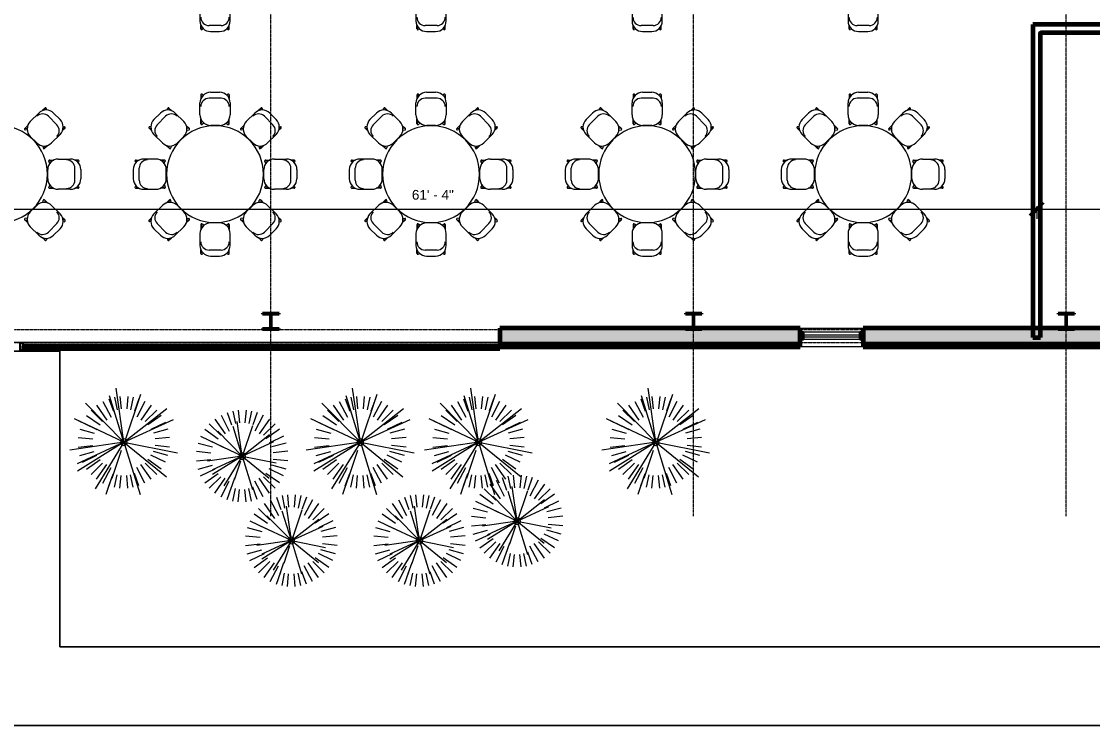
# Model space of a CAD drawing. Header units: inches. Extents: x 126 to 2219, y -1759 to -92.
# Drawn here: x 486 to 1138, y -1759 to -1330 of the extents above; entities that cross this region are included whole.
import ezdxf

# ---------------------------------------------------------------- set-up
doc = ezdxf.new("R2010")
doc.units = ezdxf.units.IN
doc.header["$MEASUREMENT"] = 0
doc.linetypes.add('Grid Line 1_2_', pattern=[0.875, 0.5, -0.125, 0.125, -0.125])
for name, color, linetype, lineweight in [('A-ANNO-DIMS', 211, 'Continuous', 9), ('A-ANNO-DIMS-64', 211, 'Continuous', 9), ('A-GLAZ-CURT', 52, 'Continuous', 9), ('A-GLAZ-CWMG', 51, 'Continuous', 9), ('A-WALL', 113, 'Continuous', 18), ('A-WALL-PATT', 111, 'Continuous', 60), ('C-TOPO', 7, 'Continuous', 9), ('I-FURN', 30, 'Continuous', 9), ('I-FURN-PNLS', 30, 'Continuous', 9), ('I-WALL', 2, 'Continuous', 18), ('L-PLNT', 71, 'Continuous', 9), ('L-SITE-WALL', 31, 'Continuous', 18), ('S-COLS', 52, 'Continuous', 9), ('S-GRID', 1, 'Continuous', 9)]:
    doc.layers.add(name, color=color, linetype=linetype, lineweight=lineweight)
doc.styles.add('Arial', font='arial.ttf', dxfattribs={"height": 5.901198})
doc.dimstyles.new('Linear_-_3_32__Arial', dxfattribs={"dimscale": 12, "dimtxt": 6, "dimasz": 0.666667, "dimexe": 0.5, "dimexo": 0.333333, "dimgap": 0.333333, "dimtad": 1, "dimdec": 0, "dimzin": 1, "dimdsep": 46, "dimlunit": 4, "dimtxsty": 'Arial', "dimblk1": 'OBLIQUE', "dimblk2": 'OBLIQUE', "dimsah": 1, "dimcen": 0.09, "dimdle": 0.5, "dimazin": 0, "dimtfac": 1, "dimtdec": 4, "dimtix": 1, "dimtmove": 0, "dimatfit": 3, "dimfxl": 1, "dimtvp": 1, "dimfrac": 2, "dimtolj": 1, "dimtzin": 0, "dimarcsym": 2})
doc.dimstyles.new('Linear_-_3_32__Arial_1', dxfattribs={"dimscale": 12, "dimtxt": 6, "dimasz": 0.666667, "dimexe": 0.5, "dimexo": 0.333333, "dimgap": 0.333333, "dimtad": 1, "dimdec": 0, "dimzin": 1, "dimdsep": 46, "dimlunit": 4, "dimtxsty": 'Arial', "dimblk1": 'OBLIQUE', "dimblk2": 'OBLIQUE', "dimsah": 1, "dimcen": 0.09, "dimdle": 0.5, "dimazin": 0, "dimtfac": 1, "dimtdec": 4, "dimtix": 1, "dimtmove": 0, "dimatfit": 3, "dimfxl": 1, "dimtvp": 1, "dimfrac": 2, "dimtolj": 1, "dimtzin": 0, "dimarcsym": 2})
pattern_1 = [(45, (0, 0), (-6.335677, 6.335677), []), (45, (0, 9.6), (-6.335677, 6.335677), [])]
pattern_2 = [(0, (0, 0), (20.48, 5.12), [0.845, -14.515, 0.845, -14.515, -81.92]), (0, (0, 0), (20.48, 5.12), [-30.72, 0.845, -29.875, 0.845, -14.515, -35.84]), (0, (0, 0), (20.48, 5.12), [-76.8, 0.845, -9.395, 0.845, -24.755]), (120, (7.68, 2.56), (-14.67405, 15.1762), [0.845, -14.515, 0.845, -14.515, -81.92]), (120, (7.68, 2.56), (-14.67405, 15.1762), [-30.72, 0.845, -29.875, 0.845, -14.515, -35.84]), (120, (7.68, 2.56), (-14.67405, 15.1762), [-76.8, 0.845, -9.395, 0.845, -24.755]), (240, (10.24, 12.8), (-5.80595, -20.2962), [0.845, -14.515, 0.845, -14.515, -81.92]), (240, (10.24, 12.8), (-5.80595, -20.2962), [-30.72, 0.845, -29.875, 0.845, -14.515, -35.84]), (240, (10.24, 12.8), (-5.80595, -20.2962), [-76.8, 0.845, -9.395, 0.845, -24.755])]

# ---------------------------------------------------------------- blocks, each defined once
blk = doc.blocks.new('Rectangular Mullion - Profile_Polycarbonate_Lower-609525-Floor Plan - Office Annex')
at = {"layer": 'A-GLAZ-CWMG', "color": 7}
for p, q in [((491.06, -1527.32), (773.78, -1527.32)), ((491.06, -1529.32), (491.06, -1529.25)), ((491.06, -1529.45), (491.06, -1529.32)), ((491.06, -1529.32), (773.78, -1529.32)), ((491.06, -1529.45), (773.78, -1529.45)), ((773.78, -1529.25), (773.78, -1529.32)), ((773.78, -1529.32), (773.78, -1529.45))]:
    blk.add_line(p, q, dxfattribs=at)
at = {"layer": 'A-GLAZ-CWMG', "color": 153}
for p, q in [((491.06, -1529.25), (491.06, -1527.67)), ((491.06, -1527.67), (773.78, -1527.67)), ((773.78, -1527.67), (773.78, -1529.25))]:
    blk.add_line(p, q, dxfattribs=at)
blk = doc.blocks.new('Rectangular Mullion - Profile_Polycarbonate_Upper and left-625906-Floor Plan - Office Annex')
at = {"layer": 'A-GLAZ-CWMG', "color": 50, "lineweight": 30}
for p, q in [((-3.622, 1.141125), (0, 1.141125)), ((-3.622, 0.787125), (-3.622, 1.141125)), ((-3.372, 0.787125), (-3.622, 0.787125)), ((-0.0625, 1.078625), (-3.5595, 1.078625)), ((-3.5595, 1.078625), (-3.5595, 0.849625)), ((-3.5595, 0.849625), (-3.372, 0.849625)), ((-3.372, 0.849625), (-3.372, 0.787125)), ((-0.0625, -0.922375), (-0.0625, 1.078625)), ((0, 1.141125), (0, -0.984875)), ((-2.834, -0.984875), (-2.834, -0.859875)), ((-2.834, -0.859875), (-2.7715, -0.859875)), ((0, -0.984875), (-2.834, -0.984875)), ((-2.7715, -0.859875), (-2.7715, -0.922375)), ((-2.7715, -0.922375), (-0.0625, -0.922375))]:
    blk.add_line(p, q, dxfattribs=at)
blk = doc.blocks.new('Rectangular Mullion - Profile_Polycarbonate_right-625907-Floor Plan - Office Annex')
at = {"layer": 'A-GLAZ-CWMG', "color": 50, "lineweight": 30}
for p, q in [((0, 1.141125), (-3.622, 1.141125)), ((-3.622, 1.141125), (-3.622, 0.787125)), ((-3.622, 0.787125), (-3.372, 0.787125)), ((-3.5595, 0.849625), (-3.5595, 1.078625)), ((-3.5595, 1.078625), (-0.0625, 1.078625)), ((-3.372, 0.849625), (-3.5595, 0.849625)), ((-3.372, 0.787125), (-3.372, 0.849625)), ((-0.0625, 1.078625), (-0.0625, -0.922375)), ((0, -0.984875), (0, 1.141125)), ((-2.7715, -0.859875), (-2.834, -0.859875)), ((-2.834, -0.859875), (-2.834, -0.984875)), ((-2.834, -0.984875), (0, -0.984875)), ((-2.7715, -0.922375), (-2.7715, -0.859875)), ((-0.0625, -0.922375), (-2.7715, -0.922375))]:
    blk.add_line(p, q, dxfattribs=at)
blk = doc.blocks.new('RPC Shrub - Acacia  3_-6_-452061-Floor Plan - Office Annex')
at = {"layer": 'L-PLNT', "color": 252}
for p, q in [((-7.96, 26.84), (-5.59, 18.01)), ((-2.95, 27.84), (-2.02, 18.97)), ((2.95, 27.84), (2.02, 18.97)), ((7.96, 26.84), (5.59, 18.01)), ((-19.56, 20.03), (-12.68, 13.05)), ((-16.33, 22.75), (-10.57, 14.53)), ((-12.09, 25.26), (-7.86, 16.43)), ((0, 0), (4.15, 20.81)), ((12.09, 25.26), (7.86, 16.43)), ((16.33, 22.75), (10.57, 14.53)), ((19.56, 20.03), (12.68, 13.05)), ((-22.54, 16.61), (-13.53, 10.3)), ((0, 0), (-13.12, 16.68)), ((0, 0), (-8.86, 19.28)), ((0, 0), (13.37, 16.47)), ((22.54, 16.61), (13.53, 10.3)), ((-26.46, 9.16), (-18.94, 6.43)), ((-24.88, 12.85), (-15.27, 7.81)), ((24.88, 12.85), (15.27, 7.81)), ((26.46, 9.16), (18.94, 6.43)), ((-27.9, 2.4), (-20.28, 1.69)), ((-27.42, 5.69), (-19.78, 4.12)), ((0, 0), (-21, -3.03)), ((-18.52, 6.41), (0.29, 0.11)), ((0, 0), (-17.96, -5.53)), ((0, 0), (-15.14, -14.87)), ((0, 0), (-9.08, -19.18)), ((0, 0), (20.28, 6.24)), ((0, 0), (8.31, -18.09)), ((0, 0), (3.03, -21)), ((0, 0), (11.21, -18.01)), ((0, 0), (18.04, -11.16)), ((27.42, 5.69), (19.78, 4.12)), ((27.9, 2.4), (20.28, 1.69)), ((-27.9, -2.4), (-20.28, -1.69)), ((-27.42, -5.69), (-19.78, -4.12)), ((-26.46, -9.16), (-18.94, -6.43)), ((3.13, -1.05), (14, -4.69)), ((20.09, -6.82), (13.26, -4.5)), ((26.46, -9.16), (18.94, -6.43)), ((27.42, -5.69), (19.78, -4.12)), ((27.9, -2.4), (20.28, -1.69)), ((-24.88, -12.85), (-15.27, -7.81)), ((-22.54, -16.61), (-13.53, -10.3)), ((-8.46, -17.68), (-5.5, -11.5)), ((22.54, -16.61), (13.53, -10.3)), ((24.88, -12.85), (15.27, -7.81)), ((-19.56, -20.03), (-12.68, -13.05)), ((-16.33, -22.75), (-10.57, -14.53)), ((-12.09, -25.26), (-7.86, -16.43)), ((-7.96, -26.84), (-5.59, -18.01)), ((-2.95, -27.84), (-2.02, -18.97)), ((2.95, -27.84), (2.02, -18.97)), ((7.96, -26.84), (5.59, -18.01)), ((12.09, -25.26), (7.86, -16.43)), ((16.33, -22.75), (10.57, -14.53)), ((19.56, -20.03), (12.68, -13.05))]:
    blk.add_line(p, q, dxfattribs=at)
for start, end in [(360, 180), (180, 360)]:
    blk.add_arc((0, 0), 2, start, end, dxfattribs=at)
blk = doc.blocks.new('RPC Shrub - Thevetia 5_-6_-452055-Floor Plan - Office Annex')
at = {"layer": 'L-PLNT', "color": 252}
for p, q in [((0, 0), (6.52, 32.7)), ((0, 0), (-20.61, 26.21)), ((0, 0), (-13.93, 30.29)), ((-7.96, 26.84), (-5.59, 18.01)), ((-2.95, 27.84), (-2.02, 18.97)), ((2.95, 27.84), (2.02, 18.97)), ((7.96, 26.84), (5.59, 18.01)), ((-19.56, 20.03), (-12.68, 13.05)), ((-16.33, 22.75), (-10.57, 14.53)), ((-12.09, 25.26), (-7.86, 16.43)), ((0, 0), (21.02, 25.88)), ((12.09, 25.26), (7.86, 16.43)), ((16.33, 22.75), (10.57, 14.53)), ((19.56, 20.03), (12.68, 13.05)), ((-22.54, 16.61), (-13.53, 10.3)), ((22.54, 16.61), (13.53, 10.3)), ((-29.1, 10.08), (0.46, 0.17)), ((-26.46, 9.16), (-18.94, 6.43)), ((-24.88, 12.85), (-15.27, 7.81)), ((0, 0), (31.86, 9.81)), ((24.88, 12.85), (15.27, 7.81)), ((26.46, 9.16), (18.94, 6.43)), ((0, 0), (-33, -4.76)), ((0, 0), (-28.22, -8.69)), ((-27.9, 2.4), (-20.28, 1.69)), ((-27.42, 5.69), (-19.78, 4.12)), ((0, 0), (-23.79, -23.36)), ((0, 0), (-14.27, -30.13)), ((0, 0), (13.06, -28.42)), ((0, 0), (4.76, -33)), ((0, 0), (17.61, -28.31)), ((0, 0), (28.36, -17.54)), ((27.42, 5.69), (19.78, 4.12)), ((27.9, 2.4), (20.28, 1.69)), ((-27.9, -2.4), (-20.28, -1.69)), ((-27.42, -5.69), (-19.78, -4.12)), ((-26.46, -9.16), (-18.94, -6.43)), ((4.91, -1.65), (22, -7.37)), ((26.46, -9.16), (18.94, -6.43)), ((27.42, -5.69), (19.78, -4.12)), ((27.9, -2.4), (20.28, -1.69)), ((-24.88, -12.85), (-15.27, -7.81)), ((-22.54, -16.61), (-13.53, -10.3)), ((22.54, -16.61), (13.53, -10.3)), ((24.88, -12.85), (15.27, -7.81)), ((31.57, -10.71), (20.84, -7.07)), ((-19.56, -20.03), (-12.68, -13.05)), ((-16.33, -22.75), (-10.57, -14.53)), ((-13.3, -27.78), (-8.64, -18.07)), ((-12.09, -25.26), (-7.86, -16.43)), ((-7.96, -26.84), (-5.59, -18.01)), ((-2.95, -27.84), (-2.02, -18.97)), ((2.95, -27.84), (2.02, -18.97)), ((7.96, -26.84), (5.59, -18.01)), ((12.09, -25.26), (7.86, -16.43)), ((16.33, -22.75), (10.57, -14.53)), ((19.56, -20.03), (12.68, -13.05))]:
    blk.add_line(p, q, dxfattribs=at)
for start, end in [(360, 180), (180, 360)]:
    blk.add_arc((0, 0), 2, start, end, dxfattribs=at)
blk = doc.blocks.new('Rectangular Mullion - Exterior 2_ x 4_5_-607528-Floor Plan - Office Annex')
at = {"layer": 'A-GLAZ-CWMG', "color": 50, "lineweight": 30}
for p, q in [((-1, 1.5), (1, 1.5)), ((-1, -3), (-1, 1.5)), ((1, 1.5), (1, -3)), ((1, -3), (-1, -3))]:
    blk.add_line(p, q, dxfattribs=at)
blk = doc.blocks.new('System Panel - Exterior Glazing-607532-Floor Plan - Office Annex')
at = {"layer": 'A-GLAZ-CURT', "color": 10, "lineweight": 18}
for p, q in [((17.09375, 1.25), (-17.09375, 1.25)), ((-17.09375, 1.25), (-17.09375, 0.25)), ((-17.09375, 0.25), (17.09375, 0.25)), ((17.09375, 0.25), (17.09375, 1.25))]:
    blk.add_line(p, q, dxfattribs=at)
at = {"layer": 'A-GLAZ-CURT', "color": 130}
for p, q in [((-17.09375, 0.25), (-17.09375, 1.25)), ((17.09375, 1.25), (17.09375, 0.25))]:
    blk.add_line(p, q, dxfattribs=at)
at = {"layer": 'A-GLAZ-CURT', "color": 254}
for p, q in [((17.09375, 1.25), (-17.09375, 1.25)), ((-17.09375, 0.25), (17.09375, 0.25))]:
    blk.add_line(p, q, dxfattribs=at)
blk = doc.blocks.new('Rectangular Mullion - Exterior 2_ x 4_5_-435687-Floor Plan - Office Annex')
at = {"layer": 'A-GLAZ-CWMG', "color": 7}
for p, q in [((1188.75, -1519.21), (1154.56, -1519.21)), ((1188.75, -1523.71), (1154.56, -1523.71))]:
    blk.add_line(p, q, dxfattribs=at)
blk = doc.blocks.new('Rectangular Mullion - Exterior 2_ x 4_5_-430049-Floor Plan - Office Annex')
at = {"layer": 'A-GLAZ-CWMG', "color": 50, "lineweight": 30}
for p, q in [((0, 3), (-2, 3)), ((-2, 3), (-2, -1.5)), ((0, -1.5), (0, 3)), ((-2, -1.5), (0, -1.5))]:
    blk.add_line(p, q, dxfattribs=at)
blk = doc.blocks.new('Open Source Metal Building_Exterior_rvt-1-Floor Plan - Office Annex')
at = {"layer": 'A-WALL-PATT', "lineweight": 9}
h = blk.add_hatch(dxfattribs=at)
h.set_pattern_fill('FP_2', color=8, style=0, pattern_type=2)
h.set_pattern_definition([(161.57, (0.32, 0.32), (-2.56049618, -0.0005374), [0, -18.214, 2.022, 0]), (18.43, (-0.32, 0.32), (-2.56049618, 0.0005374), [0, -18.214, 2.022, 0]), (108.43, (0.32, 0.32), (1.2792209, -6.40087673), [6.07, -14.166]), (71.57, (-0.32, 0.32), (1.2792209, 6.40087673), [6.07, -14.166])])
h.paths.add_polyline_path([(777.4, -1525.59), (960.4, -1525.59), (960.4, -1517.59), (777.4, -1517.59)], flags=0)
h.paths.add_polyline_path([(998.59, -1525.59), (1152.56, -1525.59), (1152.56, -1517.59), (998.59, -1517.59)], flags=0)
h.paths.add_polyline_path([(1190.75, -1525.59), (1344.72, -1525.59), (1344.72, -1517.59), (1190.75, -1517.59)], flags=0)
h.paths.add_polyline_path([(1382.9, -1525.59), (1536.87, -1525.59), (1536.87, -1517.59), (1382.9, -1517.59)], flags=0)
h.paths.add_polyline_path([(1575.06, -1525.59), (1709.69, -1525.59), (1709.69, -1517.59), (1575.06, -1517.59), (1575.06, -1520.13)], flags=0)
h = blk.add_hatch(dxfattribs=at)
h.set_pattern_fill('FP_3', style=0, pattern_type=2)
h.set_pattern_definition([(0, (0, 0), (0, 7.554), []), (90, (0, 0), (-7.554, 5e-16), [])])
h.paths.add_polyline_path([(777.63, -1526.59), (960.4, -1526.59), (960.4, -1525.59), (777.4, -1525.59), (777.4, -1526.59)], flags=0)
h.paths.add_polyline_path([(998.59, -1526.59), (1152.56, -1526.59), (1152.56, -1525.59), (998.59, -1525.59)], flags=0)
h.paths.add_polyline_path([(1190.75, -1526.59), (1344.72, -1526.59), (1344.72, -1525.59), (1190.75, -1525.59)], flags=0)
h.paths.add_polyline_path([(1382.9, -1526.59), (1536.87, -1526.59), (1536.87, -1525.59), (1382.9, -1525.59)], flags=0)
h.paths.add_polyline_path([(1575.06, -1526.59), (1709.69, -1526.59), (1709.69, -1525.59), (1575.06, -1525.59)], flags=0)
at = {"layer": 'A-WALL-PATT', "lineweight": 9, "transparency": 33554649}
blk.add_hatch(color=133, dxfattribs=at).paths.add_polyline_path([(487.5, -1529.25), (777.34, -1529.25), (777.34, -1527.67), (487.5, -1527.67)], flags=0)
at = {"layer": 'S-COLS'}
h = blk.add_hatch(dxfattribs=at)
h.set_pattern_fill('FP_4', color=256, style=0, pattern_type=2)
h.set_pattern_definition(pattern_1)
h.paths.add_polyline_path([(642.92, -1517.59), (642.92, -1517.03), (638.78, -1517.03), (638.29, -1516.82), (638.09, -1516.34), (638.09, -1508.86), (638.29, -1508.37), (638.78, -1508.16), (642.92, -1508.16), (642.92, -1507.61), (632.92, -1507.61), (632.92, -1508.16), (637.05, -1508.16), (637.54, -1508.37), (637.75, -1508.86), (637.75, -1516.34), (637.54, -1516.82), (637.05, -1517.03), (632.92, -1517.03), (632.92, -1517.59)], flags=0)
h = blk.add_hatch(dxfattribs=at)
h.set_pattern_fill('FP_4', color=256, style=0, pattern_type=2)
h.set_pattern_definition(pattern_1)
h.paths.add_polyline_path([(890.39, -1517.59), (900.39, -1517.59), (900.39, -1517.03), (896.26, -1517.03), (895.77, -1516.82), (895.56, -1516.34), (895.56, -1508.86), (895.77, -1508.37), (896.26, -1508.16), (900.39, -1508.16), (900.39, -1507.61), (890.39, -1507.61), (890.39, -1508.16), (894.53, -1508.16), (895.02, -1508.37), (895.23, -1508.86), (895.23, -1516.34), (895.02, -1516.82), (894.53, -1517.03), (890.39, -1517.03)], flags=0)
h = blk.add_hatch(dxfattribs=at)
h.set_pattern_fill('FP_4', color=256, style=0, pattern_type=2)
h.set_pattern_definition(pattern_1)
h.paths.add_polyline_path([(1127.35, -1517.59), (1127.35, -1517.03), (1123.21, -1517.03), (1122.73, -1516.82), (1122.52, -1516.34), (1122.52, -1508.86), (1122.73, -1508.37), (1123.21, -1508.16), (1127.35, -1508.16), (1127.35, -1507.61), (1117.35, -1507.61), (1117.35, -1508.16), (1121.49, -1508.16), (1121.98, -1508.37), (1122.18, -1508.86), (1122.18, -1516.34), (1121.98, -1516.82), (1121.49, -1517.03), (1117.35, -1517.03), (1117.35, -1517.59)], flags=0)
at = {"layer": 'A-WALL', "color": 10}
for p, q in [((960.4, -1517.59), (777.4, -1517.59)), ((1152.56, -1517.59), (998.59, -1517.59)), ((960.4, -1525.59), (777.4, -1525.59)), ((1152.56, -1525.59), (998.59, -1525.59)), ((960.4, -1526.59), (777.4, -1526.59)), ((1152.56, -1526.59), (998.59, -1526.59))]:
    blk.add_line(p, q, dxfattribs=at)
at = {"layer": 'A-WALL', "color": 250, "lineweight": 60}
for p, q in [((777.34, -1527.67), (487.5, -1527.67)), ((487.5, -1527.67), (487.5, -1529.25)), ((487.5, -1529.25), (777.34, -1529.25)), ((777.34, -1529.25), (777.34, -1527.67))]:
    blk.add_line(p, q, dxfattribs=at)
at = {"layer": 'A-WALL', "color": 143}
for p, q in [((490.81, -1527.67), (487.5, -1527.67)), ((487.5, -1529.25), (777.34, -1529.25)), ((777.34, -1527.67), (774.03, -1527.67))]:
    blk.add_line(p, q, dxfattribs=at)
at = {"layer": 'A-WALL', "color": 253}
for p, q in [((487.5, -1529.25), (487.5, -1527.67)), ((774.03, -1527.67), (490.81, -1527.67)), ((777.34, -1527.67), (777.34, -1529.25))]:
    blk.add_line(p, q, dxfattribs=at)
at = {"layer": 'C-TOPO'}
for p, q in [((777.4, -1525.59), (371.44, -1525.59)), ((371.41, -1530.71), (509.41, -1530.71)), ((509.41, -1530.71), (371.41, -1530.71)), ((509.41, -1530.71), (509.41, -1710.71)), ((509.41, -1710.71), (509.41, -1530.71)), ((509.41, -1710.71), (1706.91, -1710.71)), ((1706.91, -1710.71), (509.41, -1710.71)), ((126.49, -1758.71), (2210.15, -1758.71)), ((2210.15, -1758.71), (126.49, -1758.71))]:
    blk.add_line(p, q, dxfattribs=at)
at = {"layer": 'L-SITE-WALL', "color": 250, "lineweight": 60}
for p, q in [((960.4, -1516.84), (777.4, -1516.84)), ((777.4, -1516.84), (777.4, -1528.09)), ((960.4, -1528.09), (960.4, -1516.84)), ((1152.56, -1516.84), (998.59, -1516.84)), ((998.59, -1516.84), (998.59, -1528.09)), ((777.4, -1528.09), (960.4, -1528.09)), ((998.59, -1528.09), (1152.56, -1528.09))]:
    blk.add_line(p, q, dxfattribs=at)
at = {"layer": 'L-SITE-WALL', "color": 10}
for p, q in [((960.4, -1516.84), (998.59, -1516.84)), ((998.59, -1528.09), (960.4, -1528.09))]:
    blk.add_line(p, q, dxfattribs=at)
at = {"layer": 'S-COLS', "color": 90, "lineweight": 40}
for p, q in [((642.92, -1507.61), (632.92, -1507.61)), ((632.92, -1507.61), (632.92, -1508.16)), ((632.92, -1508.16), (637.05, -1508.16)), ((637.75, -1508.86), (637.75, -1516.34)), ((638.09, -1516.34), (638.09, -1508.86)), ((638.78, -1508.16), (642.92, -1508.16)), ((642.92, -1508.16), (642.92, -1507.61)), ((900.39, -1507.61), (890.39, -1507.61)), ((890.39, -1507.61), (890.39, -1508.16)), ((890.39, -1508.16), (894.53, -1508.16)), ((895.23, -1508.86), (895.23, -1516.34)), ((895.56, -1516.34), (895.56, -1508.86)), ((896.26, -1508.16), (900.39, -1508.16)), ((900.39, -1508.16), (900.39, -1507.61)), ((1127.35, -1507.61), (1117.35, -1507.61)), ((1117.35, -1507.61), (1117.35, -1508.16)), ((1117.35, -1508.16), (1121.49, -1508.16)), ((1122.18, -1508.86), (1122.18, -1516.34)), ((1122.52, -1516.34), (1122.52, -1508.86)), ((1123.21, -1508.16), (1127.35, -1508.16)), ((1127.35, -1508.16), (1127.35, -1507.61)), ((637.05, -1517.03), (632.92, -1517.03)), ((632.92, -1517.03), (632.92, -1517.59)), ((632.92, -1517.59), (642.92, -1517.59)), ((642.92, -1517.03), (638.78, -1517.03)), ((642.92, -1517.59), (642.92, -1517.03)), ((894.53, -1517.03), (890.39, -1517.03)), ((890.39, -1517.03), (890.39, -1517.59)), ((890.39, -1517.59), (900.39, -1517.59)), ((900.39, -1517.03), (896.26, -1517.03)), ((900.39, -1517.59), (900.39, -1517.03)), ((1121.49, -1517.03), (1117.35, -1517.03)), ((1117.35, -1517.03), (1117.35, -1517.59)), ((1117.35, -1517.59), (1127.35, -1517.59)), ((1127.35, -1517.03), (1123.21, -1517.03)), ((1127.35, -1517.59), (1127.35, -1517.03))]:
    blk.add_line(p, q, dxfattribs=at)
for centre, start, end in [((637.05, -1508.86), 0, 90), ((638.78, -1508.86), 90, 180), ((894.53, -1508.86), 0, 90), ((896.26, -1508.86), 90, 180), ((1121.49, -1508.86), 0, 90), ((1123.21, -1508.86), 90, 180), ((637.05, -1516.34), 270, 0), ((638.78, -1516.34), 180, 270), ((894.53, -1516.34), 270, 0), ((896.26, -1516.34), 180, 270), ((1121.49, -1516.34), 270, 0), ((1123.21, -1516.34), 180, 270)]:
    blk.add_arc(centre, 0.691, start, end, dxfattribs=at)
at = {"layer": 'S-GRID', "linetype": 'Grid Line 1_2_'}
for p, q in [((637.92, -1631.19), (637.92, -124.28)), ((895.39, -1631.19), (895.39, -124.28)), ((1122.35, -1631.19), (1122.35, -124.28)), ((329.05, -1517.59), (2105.65, -1517.59)), ((329.05, -1525.59), (2105.65, -1525.59))]:
    blk.add_line(p, q, dxfattribs=at)
at = {"color": 252, "lineweight": 9, "extrusion": (0, 0, -1), "rotation": 180}
for p in [(-961.4, -1522.21), (-997.59, -1522.21)]:
    blk.add_blockref('Rectangular Mullion - Exterior 2_ x 4_5_-607528-Floor Plan - Office Annex', p, dxfattribs=at)
at = {"color": 252, "lineweight": 9}
for name, p in [('Rectangular Mullion - Exterior 2_ x 4_5_-435687-Floor Plan - Office Annex', (-192.16, 0)), ('Rectangular Mullion - Exterior 2_ x 4_5_-430049-Floor Plan - Office Annex', (487.19, -1528.71)), ('System Panel - Exterior Glazing-607532-Floor Plan - Office Annex', (979.5, -1522.21)), ('Rectangular Mullion - Profile_Polycarbonate_Lower-609525-Floor Plan - Office Annex', (0, 0)), ('Rectangular Mullion - Profile_Polycarbonate_right-625907-Floor Plan - Office Annex', (777.4, -1528.46))]:
    blk.add_blockref(name, p, dxfattribs=at)
at = {"color": 252, "lineweight": 9, "extrusion": (0, 0, -1)}
blk.add_blockref('Rectangular Mullion - Profile_Polycarbonate_Upper and left-625906-Floor Plan - Office Annex', (-487.44, -1528.46), dxfattribs=at)
at = {"color": 252, "lineweight": 9, "rotation": 269.9999999999999}
for name, p in [('RPC Shrub - Thevetia 5_-6_-452055-Floor Plan - Office Annex', (548.44, -1586.24)), ('RPC Shrub - Thevetia 5_-6_-452055-Floor Plan - Office Annex', (692.44, -1586.24)), ('RPC Shrub - Thevetia 5_-6_-452055-Floor Plan - Office Annex', (764.44, -1586.24)), ('RPC Shrub - Thevetia 5_-6_-452055-Floor Plan - Office Annex', (872.44, -1586.24)), ('RPC Shrub - Acacia  3_-6_-452061-Floor Plan - Office Annex', (620.44, -1594.65)), ('RPC Shrub - Acacia  3_-6_-452061-Floor Plan - Office Annex', (787.94, -1634.24)), ('RPC Shrub - Acacia  3_-6_-452061-Floor Plan - Office Annex', (650.44, -1646.11)), ('RPC Shrub - Acacia  3_-6_-452061-Floor Plan - Office Annex', (728.44, -1646.11))]:
    blk.add_blockref(name, p, dxfattribs=at)
blk = doc.blocks.new('Haworth_Pan-Table-Round - 59 dia-336015-Floor Plan - Office Annex')
at = {"layer": 'I-FURN-PNLS'}
for start, end in [(90, 270), (270, 90)]:
    blk.add_arc((0, -0.16), 29.5, start, end, dxfattribs=at)
blk = doc.blocks.new('Haworth_Chair_Hi-Pad_Chair - Chair-336017-Floor Plan - Office Annex')
at = {"layer": 'I-FURN'}
for p, q in [((-8.6, 8.78), (-8.6, 6.64)), ((-8.56, 8.6), (-7.91, 7.79)), ((-7.2, 8.58), (-7.76, 9.15)), ((-3.63, 6.69), (3.63, 6.69)), ((2.78, 10.34), (-2.78, 10.34)), ((7.24, 8.54), (7.76, 9.15)), ((8.56, 8.6), (7.91, 7.79)), ((8.6, 8.78), (8.6, 6.64)), ((-9.2, 3.92), (-9.2, -3.38)), ((9.2, -3.38), (9.2, 3.92)), ((-8.6, -8.78), (-8.6, -6.09)), ((8.6, -8.78), (8.6, -6.09)), ((-8.56, -8.6), (-7.69, -7.52)), ((-6.71, -8.46), (-7.76, -9.15)), ((-2.78, -9.8), (2.78, -9.8)), ((6.78, -8.4), (7.76, -9.15)), ((8.56, -8.6), (7.69, -7.52))]:
    blk.add_line(p, q, dxfattribs=at)
for centre, radius, start, end in [((-2.78, 3.92), 6.42, 90, 180), ((-8.1, 8.78), 0.502, 47.45993, 201.10205), ((2.78, 3.92), 6.42, 360, 90), ((8.1, 8.78), 0.502, 338.89795, 132.54007), ((-2.78, -3.38), 6.42, 180, 270), ((-2.78, -3.38), 6.42, 180, 270), ((-2.78, -3.38), 6.42, 180, 270), ((2.78, -3.38), 6.42, 270, 0), ((2.78, -3.38), 6.42, 270, 0), ((-8.1, -8.78), 0.502, 158.89795, 312.54007), ((8.1, -8.78), 0.502, 227.45993, 21.10205)]:
    blk.add_arc(centre, radius, start, end, dxfattribs=at)
for centre, start_param, end_param in [((-3.63, 1.69), 4.712389, 6.283185), ((3.63, 1.69), 3.141593, 4.712389)]:
    blk.add_ellipse(centre, major_axis=(-5.03, 0), ratio=0.994522, start_param=start_param, end_param=end_param, dxfattribs=at)
blk = doc.blocks.new('Haworth_Chair_Hi-Pad_Chair - Chair-336027-Floor Plan - Office Annex')
at = {"layer": 'I-FURN'}
for p, q in [((-8.6, 8.78), (-8.6, 6.09)), ((-8.56, 8.6), (-7.69, 7.52)), ((-6.71, 8.46), (-7.76, 9.15)), ((-2.78, 9.8), (2.78, 9.8)), ((6.78, 8.4), (7.76, 9.15)), ((8.56, 8.6), (7.69, 7.52)), ((8.6, 8.78), (8.6, 6.09)), ((-9.2, -3.92), (-9.2, 3.38)), ((9.2, 3.38), (9.2, -3.92)), ((-8.6, -8.78), (-8.6, -6.64)), ((-8.56, -8.6), (-7.91, -7.79)), ((-7.2, -8.58), (-7.76, -9.15)), ((-3.63, -6.69), (3.63, -6.69)), ((2.78, -10.34), (-2.78, -10.34)), ((7.24, -8.54), (7.76, -9.15)), ((8.56, -8.6), (7.91, -7.79)), ((8.6, -8.78), (8.6, -6.64))]:
    blk.add_line(p, q, dxfattribs=at)
for centre, radius, start, end in [((-2.78, 3.38), 6.42, 90, 180), ((-2.78, 3.38), 6.42, 90, 180), ((-2.78, 3.38), 6.42, 90, 180), ((-8.1, 8.78), 0.502, 47.45993, 201.10205), ((2.78, 3.38), 6.42, 360, 90), ((2.78, 3.38), 6.42, 360, 90), ((8.1, 8.78), 0.502, 338.89795, 132.54007), ((-2.78, -3.92), 6.42, 180, 270), ((2.78, -3.92), 6.42, 270, 0), ((-8.1, -8.78), 0.502, 158.89795, 312.54007), ((8.1, -8.78), 0.502, 227.45993, 21.10205)]:
    blk.add_arc(centre, radius, start, end, dxfattribs=at)
for centre, start_param, end_param in [((-3.63, -1.69), 3.141593, 4.712389), ((3.63, -1.69), 4.712389, 6.283185)]:
    blk.add_ellipse(centre, major_axis=(5.03, 0), ratio=0.994522, start_param=start_param, end_param=end_param, dxfattribs=at)
blk = doc.blocks.new('DIMBLOCK1-Floor Plan - Office Annex')
at = {"layer": 'A-ANNO-DIMS-64'}
for p, q in [((368.69, -1451.21), (368.69, -1438.29)), ((362.69, -1444.29), (1104.4, -1444.29)), ((368.69, -1444.29), (368.69, -1451.21)), ((1104.4, -1442.63), (1104.4, -1450.29)), ((1104.4, -1444.29), (1104.4, -1442.63))]:
    blk.add_line(p, q, dxfattribs=at)
at = {"layer": 'A-ANNO-DIMS-64', "lineweight": 50}
for p, q in [((368.69, -1444.29), (372.69, -1440.29)), ((1104.4, -1444.29), (1108.4, -1440.29)), ((368.69, -1444.29), (364.69, -1448.29)), ((1104.4, -1444.29), (1100.4, -1448.29))]:
    blk.add_line(p, q, dxfattribs=at)
at = {"layer": 'A-ANNO-DIMS-64', "color": 0, "insert": (723.81, -1432.63), "char_height": 5.901, "width": 30.5723, "attachment_point": 1, "line_spacing_factor": 0.938532, "style": 'Arial'}
blk.add_mtext('61\' - 4"', dxfattribs=at)
blk = doc.blocks.new('_Oblique')
at = {"color": 0, "linetype": 'ByBlock', "lineweight": -2}
blk.add_line((-0.5, -0.5), (0.5, 0.5), dxfattribs=at)
blk = doc.blocks.new('DIMBLOCK2-Floor Plan - Office Annex')
at = {"layer": 'A-ANNO-DIMS-64', "lineweight": 50}
for p, q in [((1104.4, -1444.29), (1108.4, -1440.29)), ((1265.4, -1444.29), (1269.4, -1440.29)), ((1104.4, -1444.29), (1100.4, -1448.29)), ((1265.4, -1444.29), (1261.4, -1448.29))]:
    blk.add_line(p, q, dxfattribs=at)
at = {"layer": 'A-ANNO-DIMS-64'}
for p, q in [((1104.4, -1442.63), (1104.4, -1450.29)), ((1104.4, -1444.29), (1104.4, -1442.63)), ((1104.4, -1444.29), (1265.4, -1444.29)), ((1265.4, -1442.63), (1265.4, -1450.29)), ((1265.4, -1444.29), (1265.4, -1442.63))]:
    blk.add_line(p, q, dxfattribs=at)
at = {"layer": 'A-ANNO-DIMS-64', "color": 0, "insert": (1172.16, -1432.63), "char_height": 5.901, "width": 30.5723, "attachment_point": 1, "line_spacing_factor": 0.938532, "style": 'Arial'}
blk.add_mtext('13\' - 5"', dxfattribs=at)

msp = doc.modelspace()

# ---------------------------------------------------------------- hatches: boundary and pattern name
at = {"layer": 'A-WALL-PATT', "lineweight": 9}
h = msp.add_hatch(dxfattribs=at)
h.set_pattern_fill('FP_1', color=256, style=0, pattern_type=2)
h.set_pattern_definition(pattern_2)
h.paths.add_polyline_path([(1589.15, -1332.59), (1589.78, -1332.59), (1589.78, -1331.96), (1468.4, -1331.96), (1468.4, -1332.59), (1559.01, -1332.59)], flags=0)
h.paths.add_polyline_path([(1428.78, -1332.59), (1432.4, -1332.59), (1432.4, -1331.96), (1308.4, -1331.96), (1308.4, -1332.59)], flags=0)
h.paths.add_polyline_path([(1222.4, -1332.59), (1222.4, -1331.96), (1185.15, -1331.96), (1185.15, -1332.59)], flags=0)
h.paths.add_polyline_path([(1181.03, -1332.59), (1181.03, -1331.96), (1102.03, -1331.96), (1102.03, -1332.59), (1168.32, -1332.59)], flags=0)
h.paths.add_polyline_path([(1258.4, -1332.59), (1272.4, -1332.59), (1272.4, -1331.96), (1258.4, -1331.96)], flags=0)
h = msp.add_hatch(dxfattribs=at)
h.set_pattern_fill('FP_1', color=256, style=0, pattern_type=2)
h.set_pattern_definition(pattern_2)
h.paths.add_polyline_path([(1102.65, -1522.46), (1102.65, -1332.59), (1102.03, -1332.59), (1102.03, -1522.46)], flags=0)
h = msp.add_hatch(dxfattribs=at)
h.set_pattern_fill('FP_1', color=256, style=0, pattern_type=2)
h.set_pattern_definition(pattern_2)
h.paths.add_polyline_path([(1585.03, -1336.71), (1585.65, -1336.71), (1585.65, -1336.09), (1468.4, -1336.09), (1468.4, -1336.71), (1559.01, -1336.71)], flags=0)
h.paths.add_polyline_path([(1424.65, -1336.71), (1424.65, -1336.09), (1308.4, -1336.09), (1308.4, -1336.71), (1424.03, -1336.71)], flags=0)
h.paths.add_polyline_path([(1428.15, -1336.71), (1432.4, -1336.71), (1432.4, -1336.09), (1428.15, -1336.09)], flags=0)
h.paths.add_polyline_path([(1267.78, -1336.71), (1272.4, -1336.71), (1272.4, -1336.09), (1267.15, -1336.09), (1267.15, -1336.71)], flags=0)
h.paths.add_polyline_path([(1263.03, -1336.71), (1263.65, -1336.71), (1263.65, -1336.09), (1258.4, -1336.09), (1258.4, -1336.71)], flags=0)
h.paths.add_polyline_path([(1222.4, -1336.71), (1222.4, -1336.09), (1106.15, -1336.09), (1106.15, -1336.71), (1168.32, -1336.71)], flags=0)
h = msp.add_hatch(dxfattribs=at)
h.set_pattern_fill('FP_1', color=256, style=0, pattern_type=2)
h.set_pattern_definition(pattern_2)
h.paths.add_polyline_path([(1106.78, -1522.46), (1106.78, -1336.71), (1106.15, -1336.71), (1106.15, -1522.46)], flags=0)

# ---------------------------------------------------------------- linework, layer by layer
at = {"layer": 'A-WALL'}
for p, q in [((1181.65, -1332.59), (1102.65, -1332.59)), ((1102.65, -1522.46), (1102.65, -1332.59)), ((1106.15, -1336.09), (1222.4, -1336.09)), ((1106.15, -1522.46), (1106.15, -1336.09))]:
    msp.add_line(p, q, dxfattribs=at)
at = {"layer": 'I-WALL', "lineweight": 60}
for p, q in [((1181.03, -1331.96), (1102.03, -1331.96)), ((1102.03, -1331.96), (1102.03, -1522.46)), ((1106.78, -1336.71), (1222.4, -1336.71)), ((1106.78, -1522.46), (1106.78, -1336.71)), ((1102.03, -1522.46), (1106.78, -1522.46))]:
    msp.add_line(p, q, dxfattribs=at)

# ---------------------------------------------------------------- block references
at = {"layer": 'I-FURN'}
for name, p, rotation in [('Haworth_Chair_Hi-Pad_Chair - Chair-336017-Floor Plan - Office Annex', (603.95, -1325.84), 180), ('Haworth_Chair_Hi-Pad_Chair - Chair-336017-Floor Plan - Office Annex', (735.53, -1325.84), 180), ('Haworth_Chair_Hi-Pad_Chair - Chair-336017-Floor Plan - Office Annex', (867.11, -1325.84), 180), ('Haworth_Chair_Hi-Pad_Chair - Chair-336017-Floor Plan - Office Annex', (998.68, -1325.84), 180), ('Haworth_Chair_Hi-Pad_Chair - Chair-336027-Floor Plan - Office Annex', (603.95, -1383.53), 180), ('Haworth_Chair_Hi-Pad_Chair - Chair-336027-Floor Plan - Office Annex', (735.53, -1383.53), 180), ('Haworth_Chair_Hi-Pad_Chair - Chair-336027-Floor Plan - Office Annex', (867.11, -1383.53), 180), ('Haworth_Chair_Hi-Pad_Chair - Chair-336027-Floor Plan - Office Annex', (998.68, -1383.53), 180), ('Haworth_Chair_Hi-Pad_Chair - Chair-336027-Floor Plan - Office Annex', (500.3, -1395.1), 135.0000000000003), ('Haworth_Chair_Hi-Pad_Chair - Chair-336017-Floor Plan - Office Annex', (576.02, -1395.1), 44.99999999999977), ('Haworth_Chair_Hi-Pad_Chair - Chair-336027-Floor Plan - Office Annex', (631.88, -1395.1), 135.0000000000003), ('Haworth_Chair_Hi-Pad_Chair - Chair-336017-Floor Plan - Office Annex', (707.6, -1395.1), 44.99999999999977), ('Haworth_Chair_Hi-Pad_Chair - Chair-336027-Floor Plan - Office Annex', (763.46, -1395.1), 135.0000000000003), ('Haworth_Chair_Hi-Pad_Chair - Chair-336017-Floor Plan - Office Annex', (839.18, -1395.1), 44.99999999999977), ('Haworth_Chair_Hi-Pad_Chair - Chair-336027-Floor Plan - Office Annex', (895.04, -1395.1), 135.0000000000003), ('Haworth_Chair_Hi-Pad_Chair - Chair-336017-Floor Plan - Office Annex', (970.75, -1395.1), 44.99999999999977), ('Haworth_Chair_Hi-Pad_Chair - Chair-336027-Floor Plan - Office Annex', (1026.62, -1395.1), 135.0000000000003), ('Haworth_Chair_Hi-Pad_Chair - Chair-336027-Floor Plan - Office Annex', (511.87, -1423.03), 90.00000000000007), ('Haworth_Chair_Hi-Pad_Chair - Chair-336017-Floor Plan - Office Annex', (564.45, -1423.03), 89.99999999999972), ('Haworth_Chair_Hi-Pad_Chair - Chair-336027-Floor Plan - Office Annex', (643.45, -1423.03), 90.00000000000007), ('Haworth_Chair_Hi-Pad_Chair - Chair-336017-Floor Plan - Office Annex', (696.03, -1423.03), 89.99999999999972), ('Haworth_Chair_Hi-Pad_Chair - Chair-336027-Floor Plan - Office Annex', (775.03, -1423.03), 90.00000000000007), ('Haworth_Chair_Hi-Pad_Chair - Chair-336017-Floor Plan - Office Annex', (827.61, -1423.03), 89.99999999999972), ('Haworth_Chair_Hi-Pad_Chair - Chair-336027-Floor Plan - Office Annex', (906.61, -1423.03), 90.00000000000007), ('Haworth_Chair_Hi-Pad_Chair - Chair-336017-Floor Plan - Office Annex', (959.18, -1423.03), 89.99999999999972), ('Haworth_Chair_Hi-Pad_Chair - Chair-336027-Floor Plan - Office Annex', (1038.18, -1423.03), 90.00000000000007), ('Haworth_Chair_Hi-Pad_Chair - Chair-336027-Floor Plan - Office Annex', (500.3, -1450.96), 45.00000000000013), ('Haworth_Chair_Hi-Pad_Chair - Chair-336017-Floor Plan - Office Annex', (576.02, -1450.96), 134.9999999999999), ('Haworth_Chair_Hi-Pad_Chair - Chair-336027-Floor Plan - Office Annex', (631.88, -1450.96), 45.00000000000013), ('Haworth_Chair_Hi-Pad_Chair - Chair-336017-Floor Plan - Office Annex', (707.6, -1450.96), 134.9999999999999), ('Haworth_Chair_Hi-Pad_Chair - Chair-336027-Floor Plan - Office Annex', (763.46, -1450.96), 45.00000000000013), ('Haworth_Chair_Hi-Pad_Chair - Chair-336017-Floor Plan - Office Annex', (839.18, -1450.96), 134.9999999999999), ('Haworth_Chair_Hi-Pad_Chair - Chair-336027-Floor Plan - Office Annex', (895.04, -1450.96), 45.00000000000013), ('Haworth_Chair_Hi-Pad_Chair - Chair-336017-Floor Plan - Office Annex', (970.75, -1450.96), 134.9999999999999), ('Haworth_Chair_Hi-Pad_Chair - Chair-336027-Floor Plan - Office Annex', (1026.62, -1450.96), 45.00000000000013), ('Haworth_Chair_Hi-Pad_Chair - Chair-336017-Floor Plan - Office Annex', (603.95, -1462.53), 180), ('Haworth_Chair_Hi-Pad_Chair - Chair-336017-Floor Plan - Office Annex', (735.53, -1462.53), 180), ('Haworth_Chair_Hi-Pad_Chair - Chair-336017-Floor Plan - Office Annex', (867.11, -1462.53), 180), ('Haworth_Chair_Hi-Pad_Chair - Chair-336017-Floor Plan - Office Annex', (998.68, -1462.53), 180)]:
    msp.add_blockref(name, p, dxfattribs=dict(at, rotation=rotation))
at = {"layer": 'I-FURN-PNLS'}
for p in [(472.37, -1422.87), (603.95, -1422.87), (735.53, -1422.87), (867.11, -1422.87), (998.68, -1422.87)]:
    msp.add_blockref('Haworth_Pan-Table-Round - 59 dia-336015-Floor Plan - Office Annex', p, dxfattribs=at)

# ---------------------------------------------------------------- dimensions: what is measured, and where the dimension line sits
at = {"layer": 'A-ANNO-DIMS'}
for base, p1, p2, dimstyle, override, picture, middle in [((1104.4, -1444.29), (368.69, -1455.21), (1104.4, -1438.63), 'Linear_-_3_32__Arial', {"dimpost": '<>', "dimfxl": 735.902904}, 'DIMBLOCK1-Floor Plan - Office Annex', (736.54, -1437.27)), ((1265.4, -1444.29), (1104.4, -1438.63), (1265.4, -1438.63), 'Linear_-_3_32__Arial_1', {"dimpost": '<>', "dimfxl": 161}, 'DIMBLOCK2-Floor Plan - Office Annex', (1184.9, -1437.27))]:
    dim = msp.add_linear_dim(base=base, p1=p1, p2=p2, dimstyle=dimstyle, override=override, dxfattribs=at)
    dim.commit()
    dim.dimension.update_dxf_attribs({"geometry": picture, "text_midpoint": middle})

# ---------------------------------------------------------------- next in the draw order: block references
at = {"lineweight": 5}
msp.add_blockref('Open Source Metal Building_Exterior_rvt-1-Floor Plan - Office Annex', (0, 0), dxfattribs=at)

doc.saveas('drawing.dxf')
